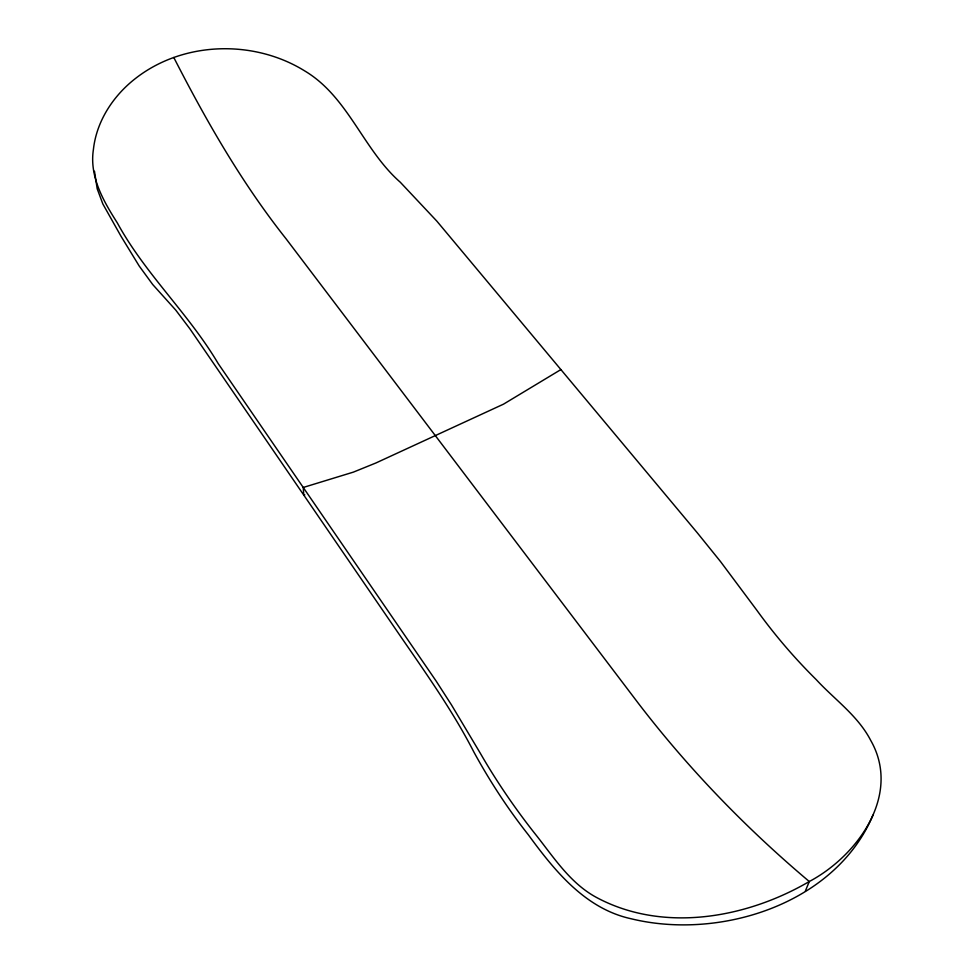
<?xml version="1.0" encoding="UTF-8"?>
<svg xmlns="http://www.w3.org/2000/svg" width="974" height="974" viewBox="0 0 974 974"><rect width="100%" height="100%" fill="white"/><g stroke="black" fill="none" stroke-linecap="round" stroke-linejoin="round"><path stroke-width="1.46" d="M872.96 815.165C835.631 903.909 720.09 940.47 631.249 918.786C585.301 908.779 554.717 870.866 528.346 834.815C507.856 808.883 489.764 781.099 473.912 752.111C452.35 710.058 424.749 671.622 398.086 632.759L189.967 328.92L175.746 310.097L152.723 284.53L139.233 266.06L120.971 236.195L102.842 203.956L97.193 188.761L94.478 171.229M805.413 890.93L809.284 881.519C857.595 855.878 901.839 794.735 870.659 740.301C857.911 715.695 834.596 699.576 816.212 679.596C794.541 658.181 774.707 634.975 756.859 610.284L720.48 561.523L697.311 532.827L436.815 221.11L400.314 182.26C363.046 149.57 348.266 96.876 304.716 70.919C253.69 39.289 183.112 41.188 135.471 78.48C113.288 95.695 96.523 121.141 93.419 149.412C89.206 176.477 103.341 200.948 117.282 222.827C145.102 273.877 188.664 313.665 218.237 363.643L436.048 680.923L451.449 704.859L480.365 753.34C496.302 781.014 514.345 807.422 534.056 832.539C553.11 856.195 569.814 883.564 597.598 898.04C664.061 933.031 746.717 918.08 809.284 881.519C746.194 828.399 688.46 768.717 638.287 703.228L286.039 238.764C241.759 182.917 206.196 120.788 173.798 57.49M560.89 369.584L503.509 404.161L375.83 463.015L353.355 472.134L303.255 487.463L303.754 495.011L304.813 494.853"/></g></svg>
